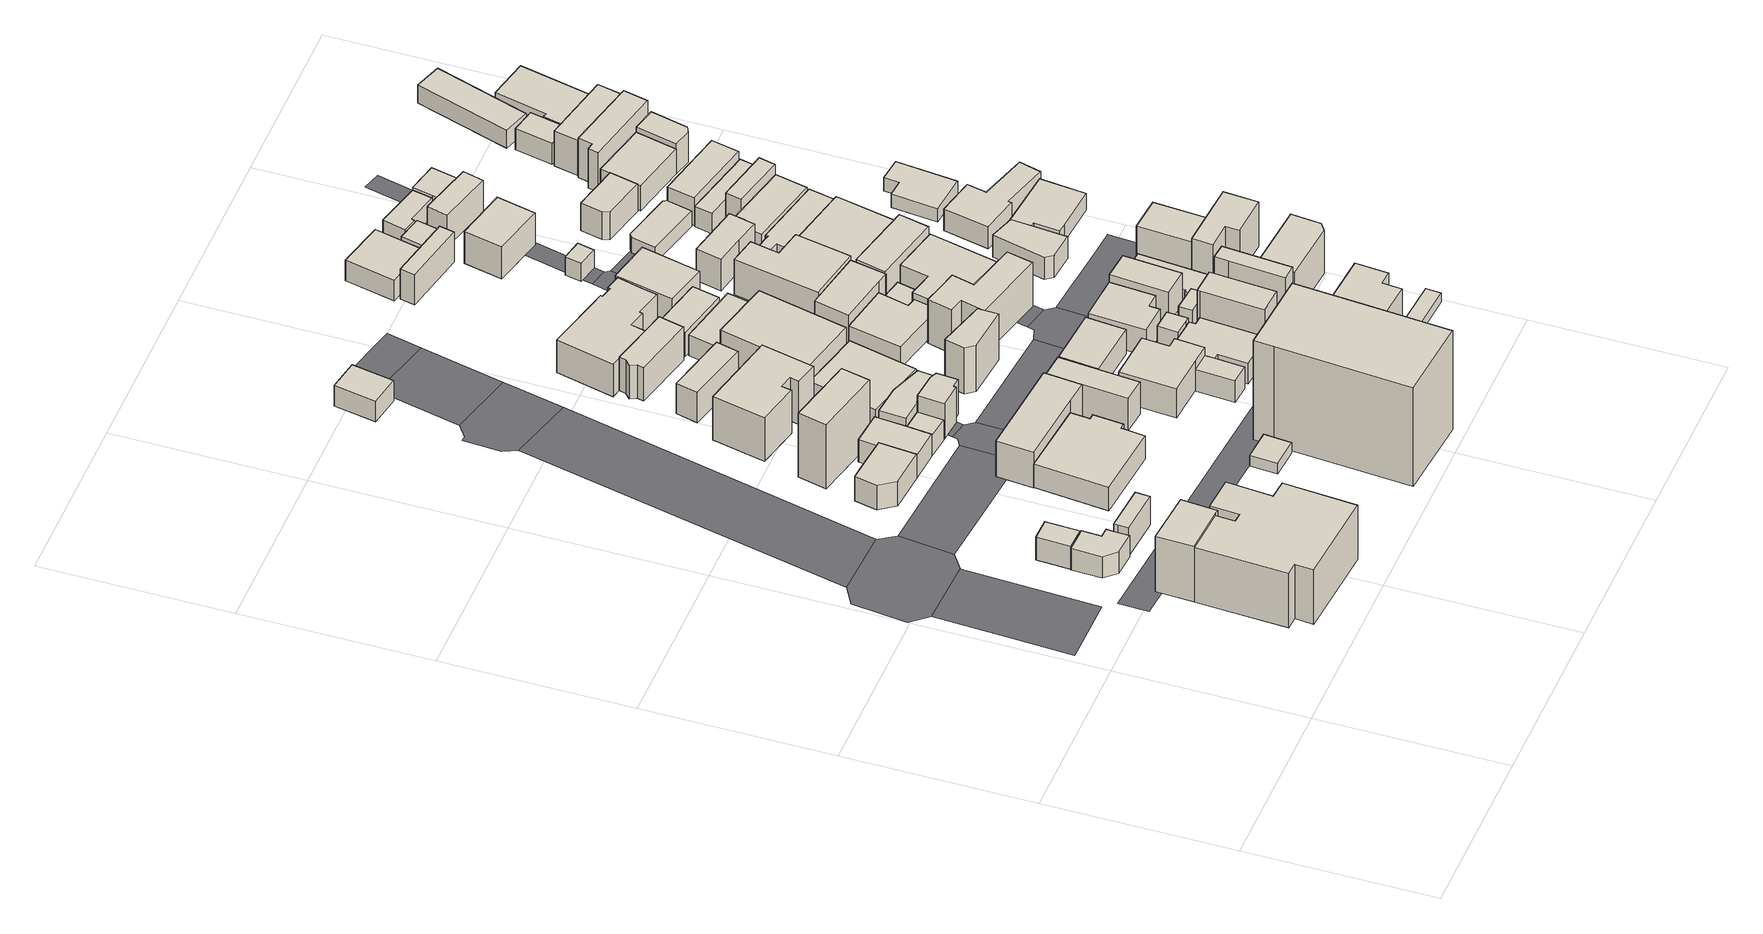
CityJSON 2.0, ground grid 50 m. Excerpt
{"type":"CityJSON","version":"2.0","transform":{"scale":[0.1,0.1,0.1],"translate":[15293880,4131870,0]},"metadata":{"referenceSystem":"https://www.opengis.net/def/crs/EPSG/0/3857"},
"CityObjects":{
"building1":{"type":"Building","attributes":{"measured_height":17.8,"year_of_construction":1987,"storeys_above_ground":5,"usage":"店舗等併用共同住宅","districts_and_zones_type":"商業地域"},"geometry":[{"type":"Solid","lod":"1","boundaries":[[[[0,1,2,3,4]],[[0,4,5,6]],[[4,3,7,5]],[[3,2,8,7]],[[2,1,9,8]],[[1,0,6,9]],[[6,5,7,8,9]]]]}]},
"building2":{"type":"Building","attributes":{"measured_height":17.6},"geometry":[{"type":"Solid","lod":"1","boundaries":[[[[10,11,12,13,14,15,16,17,18,19,20,21]],[[10,21,22,23]],[[21,20,24,22]],[[20,19,25,24]],[[19,18,26,25]],[[18,17,27,26]],[[17,16,28,27]],[[16,15,29,28]],[[15,14,30,29]],[[14,13,31,30]],[[13,12,32,31]],[[12,11,33,32]],[[11,10,23,33]],[[23,22,24,25,26,27,28,29,30,31,32,33]]]]}]},
"building3":{"type":"Building","attributes":{"measured_height":7.2,"year_of_construction":1989,"storeys_above_ground":2,"usage":"商業施設","districts_and_zones_type":"商業地域"},"geometry":[{"type":"Solid","lod":"1","boundaries":[[[[34,35,36,37,38,39,40,41,42,43,44]],[[34,44,45,46]],[[44,43,47,45]],[[43,42,48,47]],[[42,41,49,48]],[[41,40,50,49]],[[40,39,51,50]],[[39,38,52,51]],[[38,37,53,52]],[[37,36,54,53]],[[36,35,55,54]],[[35,34,46,55]],[[46,45,47,48,49,50,51,52,53,54,55]]]]}]},
"building4":{"type":"Building","attributes":{"measured_height":9.2},"geometry":[{"type":"Solid","lod":"1","boundaries":[[[[56,57,58,59]],[[56,59,60,61]],[[59,58,62,60]],[[58,57,63,62]],[[57,56,61,63]],[[61,60,62,63]]]]}]},
"building5":{"type":"Building","attributes":{"measured_height":9},"geometry":[{"type":"Solid","lod":"1","boundaries":[[[[64,65,66,67,68]],[[64,68,69,70]],[[68,67,71,69]],[[67,66,72,71]],[[66,65,73,72]],[[65,64,70,73]],[[70,69,71,72,73]]]]}]},
"building6":{"type":"Building","attributes":{"measured_height":7.8,"year_of_construction":1959,"storeys_above_ground":2,"usage":"業務施設","districts_and_zones_type":"商業地域"},"geometry":[{"type":"Solid","lod":"1","boundaries":[[[[74,75,76,77,78,79,80]],[[74,80,81,82]],[[80,79,83,81]],[[79,78,84,83]],[[78,77,85,84]],[[77,76,86,85]],[[76,75,87,86]],[[75,74,82,87]],[[82,81,83,84,85,86,87]]]]}]},
"building7":{"type":"Building","attributes":{"measured_height":10.9,"storeys_above_ground":1,"usage":"文教厚生施設","districts_and_zones_type":"商業地域"},"geometry":[{"type":"Solid","lod":"1","boundaries":[[[[88,89,90,91,92,93,94,95]],[[88,95,96,97]],[[95,94,98,96]],[[94,93,99,98]],[[93,92,100,99]],[[92,91,101,100]],[[91,90,102,101]],[[90,89,103,102]],[[89,88,97,103]],[[97,96,98,99,100,101,102,103]]]]}]},
"building8":{"type":"Building","attributes":{"measured_height":23.8,"year_of_construction":1988,"storeys_above_ground":7,"usage":"店舗等併用共同住宅","districts_and_zones_type":"商業地域"},"geometry":[{"type":"Solid","lod":"1","boundaries":[[[[104,105,106,107]],[[104,107,108,109]],[[107,106,110,108]],[[106,105,111,110]],[[105,104,109,111]],[[109,108,110,111]]]]}]},
"building9":{"type":"Building","attributes":{"measured_height":7.7,"year_of_construction":1967,"storeys_above_ground":2,"usage":"住宅","districts_and_zones_type":"商業地域"},"geometry":[{"type":"Solid","lod":"1","boundaries":[[[[112,113,114,115,77,76,75,116]],[[112,116,117,118]],[[116,75,119,117]],[[75,76,120,119]],[[76,77,121,120]],[[77,115,122,121]],[[115,114,123,122]],[[114,113,124,123]],[[113,112,118,124]],[[118,117,119,120,121,122,123,124]]]]}]},
"building10":{"type":"Building","attributes":{"measured_height":30.7,"storeys_above_ground":1,"usage":"業務施設","districts_and_zones_type":"商業地域"},"geometry":[{"type":"Solid","lod":"1","boundaries":[[[[125,126,127,128]],[[125,128,129,130]],[[128,127,131,129]],[[127,126,132,131]],[[126,125,130,132]],[[130,129,131,132]]]]}]},
"building11":{"type":"Building","attributes":{"measured_height":7,"storeys_above_ground":2,"usage":"住宅","districts_and_zones_type":"商業地域"},"geometry":[{"type":"Solid","lod":"1","boundaries":[[[[133,134,115,114]],[[133,114,135,136]],[[114,115,137,135]],[[115,134,138,137]],[[134,133,136,138]],[[136,135,137,138]]]]}]},
"building12":{"type":"Building","attributes":{"measured_height":12.9,"storeys_above_ground":3,"usage":"文教厚生施設","districts_and_zones_type":"商業地域"},"geometry":[{"type":"Solid","lod":"1","boundaries":[[[[139,140,141,142,143]],[[139,143,144,145]],[[143,142,146,144]],[[142,141,147,146]],[[141,140,148,147]],[[140,139,145,148]],[[145,144,146,147,148]]]]}]},
"building13":{"type":"Building","attributes":{"measured_height":14.3},"geometry":[{"type":"Solid","lod":"1","boundaries":[[[[149,150,151,152,153,154,155,156]],[[149,156,157,158]],[[156,155,159,157]],[[155,154,160,159]],[[154,153,161,160]],[[153,152,162,161]],[[152,151,163,162]],[[151,150,164,163]],[[150,149,158,164]],[[158,157,159,160,161,162,163,164]]]]}]},
"building14":{"type":"Building","attributes":{"measured_height":10.7,"year_of_construction":1967,"storeys_above_ground":2,"usage":"商業施設","districts_and_zones_type":"商業地域"},"geometry":[{"type":"Solid","lod":"1","boundaries":[[[[165,166,167,168,169,170,171,133,114,113]],[[165,113,172,173]],[[113,114,174,172]],[[114,133,175,174]],[[133,171,176,175]],[[171,170,177,176]],[[170,169,178,177]],[[169,168,179,178]],[[168,167,180,179]],[[167,166,181,180]],[[166,165,173,181]],[[173,172,174,175,176,177,178,179,180,181]]]]}]},
"building15":{"type":"Building","attributes":{"measured_height":6.4,"year_of_construction":2005,"storeys_above_ground":2,"usage":"住宅","districts_and_zones_type":"商業地域"},"geometry":[{"type":"Solid","lod":"1","boundaries":[[[[182,183,184,185]],[[182,185,186,187]],[[185,184,188,186]],[[184,183,189,188]],[[183,182,187,189]],[[187,186,188,189]]]]}]},
"building16":{"type":"Building","attributes":{"measured_height":12.9,"year_of_construction":1979,"storeys_above_ground":3,"usage":"商業系複合施設","districts_and_zones_type":"商業地域"},"geometry":[{"type":"Solid","lod":"1","boundaries":[[[[190,191,192,193,194,195,196]],[[190,196,197,198]],[[196,195,199,197]],[[195,194,200,199]],[[194,193,201,200]],[[193,192,202,201]],[[192,191,203,202]],[[191,190,198,203]],[[198,197,199,200,201,202,203]]]]}]},
"building17":{"type":"Building","attributes":{"measured_height":35.4,"year_of_construction":1986,"storeys_above_ground":8,"usage":"業務施設","districts_and_zones_type":"商業地域"},"geometry":[{"type":"Solid","lod":"1","boundaries":[[[[204,205,206,207,208,209,210,211]],[[204,211,212,213]],[[211,210,214,212]],[[210,209,215,214]],[[209,208,216,215]],[[208,207,217,216]],[[207,206,218,217]],[[206,205,219,218]],[[205,204,213,219]],[[213,212,214,215,216,217,218,219]]]]}]},
"building18":{"type":"Building","attributes":{"measured_height":9.9,"year_of_construction":1987,"storeys_above_ground":3,"usage":"業務施設","districts_and_zones_type":"商業地域"},"geometry":[{"type":"Solid","lod":"1","boundaries":[[[[220,221,222,223]],[[220,223,224,225]],[[223,222,226,224]],[[222,221,227,226]],[[221,220,225,227]],[[225,224,226,227]]]]}]},
"building19":{"type":"Building","attributes":{"measured_height":11.9},"geometry":[{"type":"Solid","lod":"1","boundaries":[[[[228,229,230,231]],[[228,231,232,233]],[[231,230,234,232]],[[230,229,235,234]],[[229,228,233,235]],[[233,232,234,235]]]]}]},
"building20":{"type":"Building","attributes":{"measured_height":9.3},"geometry":[{"type":"Solid","lod":"1","boundaries":[[[[236,237,238,239]],[[236,239,240,241]],[[239,238,242,240]],[[238,237,243,242]],[[237,236,241,243]],[[241,240,242,243]]]]}]},
"building21":{"type":"Building","attributes":{"measured_height":13.6,"year_of_construction":1998,"storeys_above_ground":4,"usage":"店舗等併用住宅","districts_and_zones_type":"商業地域"},"geometry":[{"type":"Solid","lod":"1","boundaries":[[[[244,245,246,247,248,249,250,251]],[[244,251,252,253]],[[251,250,254,252]],[[250,249,255,254]],[[249,248,256,255]],[[248,247,257,256]],[[247,246,258,257]],[[246,245,259,258]],[[245,244,253,259]],[[253,252,254,255,256,257,258,259]]]]}]},
"building22":{"type":"Building","attributes":{"measured_height":14.5,"year_of_construction":1964,"storeys_above_ground":2,"usage":"住宅","districts_and_zones_type":"商業地域"},"geometry":[{"type":"Solid","lod":"1","boundaries":[[[[260,261,262,263,264,265,266,267]],[[260,267,268,269]],[[267,266,270,268]],[[266,265,271,270]],[[265,264,272,271]],[[264,263,273,272]],[[263,262,274,273]],[[262,261,275,274]],[[261,260,269,275]],[[269,268,270,271,272,273,274,275]]]]}]},
"building23":{"type":"Building","attributes":{"measured_height":12.7,"storeys_above_ground":2,"usage":"住宅","districts_and_zones_type":"商業地域"},"geometry":[{"type":"Solid","lod":"1","boundaries":[[[[276,277,278,279,280]],[[276,280,281,282]],[[280,279,283,281]],[[279,278,284,283]],[[278,277,285,284]],[[277,276,282,285]],[[282,281,283,284,285]]]]}]},
"building24":{"type":"Building","attributes":{"measured_height":17.2,"year_of_construction":1976,"storeys_above_ground":4,"usage":"住宅","districts_and_zones_type":"商業地域"},"geometry":[{"type":"Solid","lod":"1","boundaries":[[[[286,287,288,289,290]],[[286,290,291,292]],[[290,289,293,291]],[[289,288,294,293]],[[288,287,295,294]],[[287,286,292,295]],[[292,291,293,294,295]]]]}]},
"building25":{"type":"Building","attributes":{"measured_height":13.8},"geometry":[{"type":"Solid","lod":"1","boundaries":[[[[296,297,298,299]],[[296,299,300,301]],[[299,298,302,300]],[[298,297,303,302]],[[297,296,301,303]],[[301,300,302,303]]]]}]},
"building26":{"type":"Building","attributes":{"measured_height":35.3,"year_of_construction":1971,"storeys_above_ground":5,"usage":"商業系複合施設","districts_and_zones_type":"商業地域"},"geometry":[{"type":"Solid","lod":"1","boundaries":[[[[304,305,306,307]],[[304,307,308,309]],[[307,306,310,308]],[[306,305,311,310]],[[305,304,309,311]],[[309,308,310,311]]]]}]},
"building27":{"type":"Building","attributes":{"measured_height":12.8,"year_of_construction":1969,"storeys_above_ground":2,"usage":"店舗等併用共同住宅","districts_and_zones_type":"商業地域"},"geometry":[{"type":"Solid","lod":"1","boundaries":[[[[312,313,314,315,316,317,318,319,320,321,322,323,324,325]],[[312,325,326,327]],[[325,324,328,326]],[[324,323,329,328]],[[323,322,330,329]],[[322,321,331,330]],[[321,320,332,331]],[[320,319,333,332]],[[319,318,334,333]],[[318,317,335,334]],[[317,316,336,335]],[[316,315,337,336]],[[315,314,338,337]],[[314,313,339,338]],[[313,312,327,339]],[[327,326,328,329,330,331,332,333,334,335,336,337,338,339]]]]}]},
"building28":{"type":"Building","attributes":{"measured_height":8.6},"geometry":[{"type":"Solid","lod":"1","boundaries":[[[[340,341,342,343]],[[340,343,344,345]],[[343,342,346,344]],[[342,341,347,346]],[[341,340,345,347]],[[345,344,346,347]]]]}]},
"building29":{"type":"Building","attributes":{"measured_height":14.5},"geometry":[{"type":"Solid","lod":"1","boundaries":[[[[348,349,350,351,352,353,354,355,356,357,358,359,360,361,362]],[[348,362,363,364]],[[362,361,365,363]],[[361,360,366,365]],[[360,359,367,366]],[[359,358,368,367]],[[358,357,369,368]],[[357,356,370,369]],[[356,355,371,370]],[[355,354,372,371]],[[354,353,373,372]],[[353,352,374,373]],[[352,351,375,374]],[[351,350,376,375]],[[350,349,377,376]],[[349,348,364,377]],[[364,363,365,366,367,368,369,370,371,372,373,374,375,376,377]]]]}]},
"building30":{"type":"Building","attributes":{"measured_height":12.6,"year_of_construction":1950,"storeys_above_ground":2,"usage":"商業施設","districts_and_zones_type":"商業地域"},"geometry":[{"type":"Solid","lod":"1","boundaries":[[[[378,379,380,381]],[[378,381,382,383]],[[381,380,384,382]],[[380,379,385,384]],[[379,378,383,385]],[[383,382,384,385]]]]}]},
"building31":{"type":"Building","attributes":{"measured_height":8.4,"year_of_construction":1996,"storeys_above_ground":2,"usage":"住宅","districts_and_zones_type":"商業地域"},"geometry":[{"type":"Solid","lod":"1","boundaries":[[[[386,387,388,389]],[[386,389,390,391]],[[389,388,392,390]],[[388,387,393,392]],[[387,386,391,393]],[[391,390,392,393]]]]}]},
"building32":{"type":"Building","attributes":{"measured_height":7.5},"geometry":[{"type":"Solid","lod":"1","boundaries":[[[[394,395,396,397,398,399]],[[394,399,400,401]],[[399,398,402,400]],[[398,397,403,402]],[[397,396,404,403]],[[396,395,405,404]],[[395,394,401,405]],[[401,400,402,403,404,405]]]]}]},
"building33":{"type":"Building","attributes":{"measured_height":11,"year_of_construction":1930,"storeys_above_ground":2,"usage":"店舗等併用住宅","districts_and_zones_type":"商業地域"},"geometry":[{"type":"Solid","lod":"1","boundaries":[[[[406,407,408,409,410]],[[406,410,411,412]],[[410,409,413,411]],[[409,408,414,413]],[[408,407,415,414]],[[407,406,412,415]],[[412,411,413,414,415]]]]}]},
"building34":{"type":"Building","attributes":{"measured_height":15.5,"storeys_above_ground":5,"usage":"文教厚生施設","districts_and_zones_type":"商業地域"},"geometry":[{"type":"Solid","lod":"1","boundaries":[[[[416,417,418,419,420]],[[416,420,421,422]],[[420,419,423,421]],[[419,418,424,423]],[[418,417,425,424]],[[417,416,422,425]],[[422,421,423,424,425]]]]}]},
"building35":{"type":"Building","attributes":{"measured_height":9.2,"year_of_construction":1949,"storeys_above_ground":2,"usage":"商業施設","districts_and_zones_type":"商業地域"},"geometry":[{"type":"Solid","lod":"1","boundaries":[[[[426,427,428,429,430,431]],[[426,431,432,433]],[[431,430,434,432]],[[430,429,435,434]],[[429,428,436,435]],[[428,427,437,436]],[[427,426,433,437]],[[433,432,434,435,436,437]]]]}]},
"building36":{"type":"Building","attributes":{"measured_height":17.3,"year_of_construction":1989,"storeys_above_ground":4,"usage":"文教厚生施設","districts_and_zones_type":"商業地域"},"geometry":[{"type":"Solid","lod":"1","boundaries":[[[[438,439,440,441,442,443,444,445,446]],[[438,446,447,448]],[[446,445,449,447]],[[445,444,450,449]],[[444,443,451,450]],[[443,442,452,451]],[[442,441,453,452]],[[441,440,454,453]],[[440,439,455,454]],[[439,438,448,455]],[[448,447,449,450,451,452,453,454,455]]]]}]},
"building37":{"type":"Building","attributes":{"measured_height":9.9,"year_of_construction":1973,"storeys_above_ground":3,"usage":"店舗等併用住宅","districts_and_zones_type":"商業地域"},"geometry":[{"type":"Solid","lod":"1","boundaries":[[[[456,457,458,459,460,461,462]],[[456,462,463,464]],[[462,461,465,463]],[[461,460,466,465]],[[460,459,467,466]],[[459,458,468,467]],[[458,457,469,468]],[[457,456,464,469]],[[464,463,465,466,467,468,469]]]]}]},
"building38":{"type":"Building","attributes":{"measured_height":10.1,"year_of_construction":2015,"storeys_above_ground":3,"usage":"共同住宅","districts_and_zones_type":"商業地域"},"geometry":[{"type":"Solid","lod":"1","boundaries":[[[[470,471,472,473,474,475,476,477]],[[470,477,478,479]],[[477,476,480,478]],[[476,475,481,480]],[[475,474,482,481]],[[474,473,483,482]],[[473,472,484,483]],[[472,471,485,484]],[[471,470,479,485]],[[479,478,480,481,482,483,484,485]]]]}]},
"building39":{"type":"Building","attributes":{"measured_height":14.5},"geometry":[{"type":"Solid","lod":"1","boundaries":[[[[486,487,488,489]],[[486,489,490,491]],[[489,488,492,490]],[[488,487,493,492]],[[487,486,491,493]],[[491,490,492,493]]]]}]},
"building40":{"type":"Building","attributes":{"measured_height":10.1},"geometry":[{"type":"Solid","lod":"1","boundaries":[[[[494,495,496,497]],[[494,497,498,499]],[[497,496,500,498]],[[496,495,501,500]],[[495,494,499,501]],[[499,498,500,501]]]]}]},
"building41":{"type":"Building","attributes":{"measured_height":6.3,"year_of_construction":1959,"storeys_above_ground":2,"usage":"住宅","districts_and_zones_type":"商業地域"},"geometry":[{"type":"Solid","lod":"1","boundaries":[[[[502,503,504,505]],[[502,505,506,507]],[[505,504,508,506]],[[504,503,509,508]],[[503,502,507,509]],[[507,506,508,509]]]]}]},
"building42":{"type":"Building","attributes":{"measured_height":4.3},"geometry":[{"type":"Solid","lod":"1","boundaries":[[[[510,511,512,513]],[[510,513,514,515]],[[513,512,516,514]],[[512,511,517,516]],[[511,510,515,517]],[[515,514,516,517]]]]}]},
"building43":{"type":"Building","attributes":{"measured_height":17.3},"geometry":[{"type":"Solid","lod":"1","boundaries":[[[[518,519,520,521]],[[518,521,522,523]],[[521,520,524,522]],[[520,519,525,524]],[[519,518,523,525]],[[523,522,524,525]]]]}]},
"building44":{"type":"Building","attributes":{"measured_height":3.8,"storeys_above_ground":2,"usage":"商業施設","districts_and_zones_type":"商業地域"},"geometry":[{"type":"Solid","lod":"1","boundaries":[[[[458,526,527,528,459]],[[458,459,529,530]],[[459,528,531,529]],[[528,527,532,531]],[[527,526,533,532]],[[526,458,530,533]],[[530,529,531,532,533]]]]}]},
"building45":{"type":"Building","attributes":{"measured_height":12.8},"geometry":[{"type":"Solid","lod":"1","boundaries":[[[[534,535,536,537,538,539,540]],[[534,540,541,542]],[[540,539,543,541]],[[539,538,544,543]],[[538,537,545,544]],[[537,536,546,545]],[[536,535,547,546]],[[535,534,542,547]],[[542,541,543,544,545,546,547]]]]}]},
"building46":{"type":"Building","attributes":{"measured_height":21.4},"geometry":[{"type":"Solid","lod":"1","boundaries":[[[[548,549,550,551,552]],[[548,552,553,554]],[[552,551,555,553]],[[551,550,556,555]],[[550,549,557,556]],[[549,548,554,557]],[[554,553,555,556,557]]]]}]},
"building47":{"type":"Building","attributes":{"measured_height":9.7},"geometry":[{"type":"Solid","lod":"1","boundaries":[[[[558,559,560,561]],[[558,561,562,563]],[[561,560,564,562]],[[560,559,565,564]],[[559,558,563,565]],[[563,562,564,565]]]]}]},
"building48":{"type":"Building","attributes":{"measured_height":10.1,"year_of_construction":1976,"storeys_above_ground":3,"usage":"住宅","districts_and_zones_type":"商業地域"},"geometry":[{"type":"Solid","lod":"1","boundaries":[[[[566,567,568,569,570]],[[566,570,571,572]],[[570,569,573,571]],[[569,568,574,573]],[[568,567,575,574]],[[567,566,572,575]],[[572,571,573,574,575]]]]}]},
"building49":{"type":"Building","attributes":{"measured_height":9.5},"geometry":[{"type":"Solid","lod":"1","boundaries":[[[[576,577,578,579,580,581,582,583]],[[576,583,584,585]],[[583,582,586,584]],[[582,581,587,586]],[[581,580,588,587]],[[580,579,589,588]],[[579,578,590,589]],[[578,577,591,590]],[[577,576,585,591]],[[585,584,586,587,588,589,590,591]]]]}]},
"building50":{"type":"Building","attributes":{"measured_height":7.7,"year_of_construction":1949,"storeys_above_ground":2,"usage":"店舗等併用住宅","districts_and_zones_type":"商業地域"},"geometry":[{"type":"Solid","lod":"1","boundaries":[[[[592,593,594,595]],[[592,595,596,597]],[[595,594,598,596]],[[594,593,599,598]],[[593,592,597,599]],[[597,596,598,599]]]]}]},
"building51":{"type":"Building","attributes":{"measured_height":5.9,"storeys_above_ground":1,"usage":"運輸倉庫施設","districts_and_zones_type":"商業地域"},"geometry":[{"type":"Solid","lod":"1","boundaries":[[[[600,601,602,603]],[[600,603,604,605]],[[603,602,606,604]],[[602,601,607,606]],[[601,600,605,607]],[[605,604,606,607]]]]}]},
"building52":{"type":"Building","attributes":{"measured_height":9,"storeys_above_ground":2,"usage":"住宅","districts_and_zones_type":"商業地域"},"geometry":[{"type":"Solid","lod":"1","boundaries":[[[[608,609,610,611,612,613,614,615,616,617,568,567]],[[608,567,618,619]],[[567,568,620,618]],[[568,617,621,620]],[[617,616,622,621]],[[616,615,623,622]],[[615,614,624,623]],[[614,613,625,624]],[[613,612,626,625]],[[612,611,627,626]],[[611,610,628,627]],[[610,609,629,628]],[[609,608,619,629]],[[619,618,620,621,622,623,624,625,626,627,628,629]]]]}]},
"building53":{"type":"Building","attributes":{"measured_height":10.1,"year_of_construction":2008,"storeys_above_ground":3,"usage":"住宅","districts_and_zones_type":"商業地域"},"geometry":[{"type":"Solid","lod":"1","boundaries":[[[[630,631,632,633]],[[630,633,634,635]],[[633,632,636,634]],[[632,631,637,636]],[[631,630,635,637]],[[635,634,636,637]]]]}]},
"building54":{"type":"Building","attributes":{"measured_height":10,"year_of_construction":1978,"storeys_above_ground":3,"usage":"住宅","districts_and_zones_type":"商業地域"},"geometry":[{"type":"Solid","lod":"1","boundaries":[[[[638,639,640,641,642,643,644]],[[638,644,645,646]],[[644,643,647,645]],[[643,642,648,647]],[[642,641,649,648]],[[641,640,650,649]],[[640,639,651,650]],[[639,638,646,651]],[[646,645,647,648,649,650,651]]]]}]},
"building55":{"type":"Building","attributes":{"measured_height":15.8},"geometry":[{"type":"Solid","lod":"1","boundaries":[[[[652,653,654,655,656]],[[652,656,657,658]],[[656,655,659,657]],[[655,654,660,659]],[[654,653,661,660]],[[653,652,658,661]],[[658,657,659,660,661]]]]}]},
"building56":{"type":"Building","attributes":{"measured_height":6.6,"year_of_construction":1984,"storeys_above_ground":2,"usage":"住宅","districts_and_zones_type":"商業地域"},"geometry":[{"type":"Solid","lod":"1","boundaries":[[[[662,663,664,665]],[[662,665,666,667]],[[665,664,668,666]],[[664,663,669,668]],[[663,662,667,669]],[[667,666,668,669]]]]}]},
"building57":{"type":"Building","attributes":{"measured_height":10.1,"year_of_construction":1987,"storeys_above_ground":3,"usage":"商業施設","districts_and_zones_type":"商業地域"},"geometry":[{"type":"Solid","lod":"1","boundaries":[[[[670,671,672,673]],[[670,673,674,675]],[[673,672,676,674]],[[672,671,677,676]],[[671,670,675,677]],[[675,674,676,677]]]]}]},
"building58":{"type":"Building","attributes":{"measured_height":9.5},"geometry":[{"type":"Solid","lod":"1","boundaries":[[[[678,679,680,681]],[[678,681,682,683]],[[681,680,684,682]],[[680,679,685,684]],[[679,678,683,685]],[[683,682,684,685]]]]}]},
"building59":{"type":"Building","attributes":{"measured_height":7.5},"geometry":[{"type":"Solid","lod":"1","boundaries":[[[[686,687,688,689,690]],[[686,690,691,692]],[[690,689,693,691]],[[689,688,694,693]],[[688,687,695,694]],[[687,686,692,695]],[[692,691,693,694,695]]]]}]},
"building60":{"type":"Building","attributes":{"measured_height":14.5,"year_of_construction":1989,"storeys_above_ground":3,"usage":"商業施設","districts_and_zones_type":"商業地域"},"geometry":[{"type":"Solid","lod":"1","boundaries":[[[[696,697,698,699]],[[696,699,700,701]],[[699,698,702,700]],[[698,697,703,702]],[[697,696,701,703]],[[701,700,702,703]]]]}]},
"building61":{"type":"Building","attributes":{"measured_height":17.7,"year_of_construction":1995,"storeys_above_ground":5,"usage":"店舗等併用住宅","districts_and_zones_type":"商業地域"},"geometry":[{"type":"Solid","lod":"1","boundaries":[[[[698,697,704,705,706,707,708,709]],[[698,709,710,711]],[[709,708,712,710]],[[708,707,713,712]],[[707,706,714,713]],[[706,705,715,714]],[[705,704,716,715]],[[704,697,717,716]],[[697,698,711,717]],[[711,710,712,713,714,715,716,717]]]]}]},
"building62":{"type":"Building","attributes":{"measured_height":5.2,"year_of_construction":1948,"storeys_above_ground":1,"usage":"商業施設","districts_and_zones_type":"商業地域"},"geometry":[{"type":"Solid","lod":"1","boundaries":[[[[718,719,720,721,722,723]],[[718,723,724,725]],[[723,722,726,724]],[[722,721,727,726]],[[721,720,728,727]],[[720,719,729,728]],[[719,718,725,729]],[[725,724,726,727,728,729]]]]}]},
"building63":{"type":"Building","attributes":{"measured_height":7.8},"geometry":[{"type":"Solid","lod":"1","boundaries":[[[[730,731,732,733,734,735,736,737,738]],[[730,738,739,740]],[[738,737,741,739]],[[737,736,742,741]],[[736,735,743,742]],[[735,734,744,743]],[[734,733,745,744]],[[733,732,746,745]],[[732,731,747,746]],[[731,730,740,747]],[[740,739,741,742,743,744,745,746,747]]]]}]},
"building64":{"type":"Building","attributes":{"measured_height":8.1,"year_of_construction":1959,"storeys_above_ground":1,"usage":"住宅","districts_and_zones_type":"商業地域"},"geometry":[{"type":"Solid","lod":"1","boundaries":[[[[748,749,750,751,752,753,754]],[[748,754,755,756]],[[754,753,757,755]],[[753,752,758,757]],[[752,751,759,758]],[[751,750,760,759]],[[750,749,761,760]],[[749,748,756,761]],[[756,755,757,758,759,760,761]]]]}]},
"building65":{"type":"Building","attributes":{"measured_height":10,"year_of_construction":1984,"storeys_above_ground":3,"usage":"住宅","districts_and_zones_type":"商業地域"},"geometry":[{"type":"Solid","lod":"1","boundaries":[[[[762,763,764,765]],[[762,765,766,767]],[[765,764,768,766]],[[764,763,769,768]],[[763,762,767,769]],[[767,766,768,769]]]]}]},
"building66":{"type":"Building","attributes":{"measured_height":9},"geometry":[{"type":"Solid","lod":"1","boundaries":[[[[770,771,772,773,774]],[[770,774,775,776]],[[774,773,777,775]],[[773,772,778,777]],[[772,771,779,778]],[[771,770,776,779]],[[776,775,777,778,779]]]]}]},
"building67":{"type":"Building","attributes":{"measured_height":8.4},"geometry":[{"type":"Solid","lod":"1","boundaries":[[[[780,781,782,783]],[[780,783,784,785]],[[783,782,786,784]],[[782,781,787,786]],[[781,780,785,787]],[[785,784,786,787]]]]}]},
"building68":{"type":"Building","attributes":{"measured_height":7.4,"year_of_construction":1959,"storeys_above_ground":1,"usage":"住宅","districts_and_zones_type":"商業地域"},"geometry":[{"type":"Solid","lod":"1","boundaries":[[[[788,789,790,791,792]],[[788,792,793,794]],[[792,791,795,793]],[[791,790,796,795]],[[790,789,797,796]],[[789,788,794,797]],[[794,793,795,796,797]]]]}]},
"building69":{"type":"Building","attributes":{"measured_height":10.3,"year_of_construction":1964,"storeys_above_ground":1,"usage":"住宅","districts_and_zones_type":"商業地域"},"geometry":[{"type":"Solid","lod":"1","boundaries":[[[[798,799,800,801,802,803,804]],[[798,804,805,806]],[[804,803,807,805]],[[803,802,808,807]],[[802,801,809,808]],[[801,800,810,809]],[[800,799,811,810]],[[799,798,806,811]],[[806,805,807,808,809,810,811]]]]}]},
"building70":{"type":"Building","attributes":{"measured_height":9.4},"geometry":[{"type":"Solid","lod":"1","boundaries":[[[[812,813,814,815]],[[812,815,816,817]],[[815,814,818,816]],[[814,813,819,818]],[[813,812,817,819]],[[817,816,818,819]]]]}]},
"building71":{"type":"Building","attributes":{"measured_height":7.1,"year_of_construction":1965,"storeys_above_ground":2,"usage":"商業施設","districts_and_zones_type":"商業地域"},"geometry":[{"type":"Solid","lod":"1","boundaries":[[[[820,821,822,823]],[[820,823,824,825]],[[823,822,826,824]],[[822,821,827,826]],[[821,820,825,827]],[[825,824,826,827]]]]}]},
"building72":{"type":"Building","attributes":{"measured_height":9.6},"geometry":[{"type":"Solid","lod":"1","boundaries":[[[[828,829,830,831,832,833,834,835]],[[828,835,836,837]],[[835,834,838,836]],[[834,833,839,838]],[[833,832,840,839]],[[832,831,841,840]],[[831,830,842,841]],[[830,829,843,842]],[[829,828,837,843]],[[837,836,838,839,840,841,842,843]]]]}]},
"building73":{"type":"Building","attributes":{"measured_height":12.2},"geometry":[{"type":"Solid","lod":"1","boundaries":[[[[844,845,846,847]],[[844,847,848,849]],[[847,846,850,848]],[[846,845,851,850]],[[845,844,849,851]],[[849,848,850,851]]]]}]},
"building74":{"type":"Building","attributes":{"measured_height":4.9,"year_of_construction":1947,"storeys_above_ground":1,"usage":"住宅","districts_and_zones_type":"商業地域"},"geometry":[{"type":"Solid","lod":"1","boundaries":[[[[852,853,854,855,856,857]],[[852,857,858,859]],[[857,856,860,858]],[[856,855,861,860]],[[855,854,862,861]],[[854,853,863,862]],[[853,852,859,863]],[[859,858,860,861,862,863]]]]}]},
"building75":{"type":"Building","attributes":{"measured_height":9.1},"geometry":[{"type":"Solid","lod":"1","boundaries":[[[[864,865,866,867]],[[864,867,868,869]],[[867,866,870,868]],[[866,865,871,870]],[[865,864,869,871]],[[869,868,870,871]]]]}]},
"building76":{"type":"Building","attributes":{"measured_height":12.8,"year_of_construction":1979,"storeys_above_ground":4,"usage":"店舗等併用住宅","districts_and_zones_type":"商業地域"},"geometry":[{"type":"Solid","lod":"1","boundaries":[[[[872,873,874,875,876,877]],[[872,877,878,879]],[[877,876,880,878]],[[876,875,881,880]],[[875,874,882,881]],[[874,873,883,882]],[[873,872,879,883]],[[879,878,880,881,882,883]]]]}]},
"building77":{"type":"Building","attributes":{"measured_height":12.6},"geometry":[{"type":"Solid","lod":"1","boundaries":[[[[884,885,886,865,864]],[[884,864,887,888]],[[864,865,889,887]],[[865,886,890,889]],[[886,885,891,890]],[[885,884,888,891]],[[888,887,889,890,891]]]]}]},
"building78":{"type":"Building","attributes":{"measured_height":6.9,"storeys_above_ground":1,"usage":"商業施設","districts_and_zones_type":"商業地域"},"geometry":[{"type":"Solid","lod":"1","boundaries":[[[[892,893,894,895]],[[892,895,896,897]],[[895,894,898,896]],[[894,893,899,898]],[[893,892,897,899]],[[897,896,898,899]]]]}]},
"building79":{"type":"Building","attributes":{"measured_height":11,"year_of_construction":1974,"storeys_above_ground":3,"usage":"工場","districts_and_zones_type":"商業地域"},"geometry":[{"type":"Solid","lod":"1","boundaries":[[[[900,901,902,903]],[[900,903,904,905]],[[903,902,906,904]],[[902,901,907,906]],[[901,900,905,907]],[[905,904,906,907]]]]}]},
"building80":{"type":"Building","attributes":{"measured_height":7.2},"geometry":[{"type":"Solid","lod":"1","boundaries":[[[[908,909,910,911]],[[908,911,912,913]],[[911,910,914,912]],[[910,909,915,914]],[[909,908,913,915]],[[913,912,914,915]]]]}]},
"building81":{"type":"Building","attributes":{"measured_height":7.3},"geometry":[{"type":"Solid","lod":"1","boundaries":[[[[916,917,918,919,920,921]],[[916,921,922,923]],[[921,920,924,922]],[[920,919,925,924]],[[919,918,926,925]],[[918,917,927,926]],[[917,916,923,927]],[[923,922,924,925,926,927]]]]}]},
"road1":{"type":"Road","geometry":[{"type":"MultiSurface","lod":"1","boundaries":[[[928,929,930,931,932]]]}]},
"road2":{"type":"Road","geometry":[{"type":"MultiSurface","lod":"1","boundaries":[[[933,934,935,936,929,928,937,938]]]}]},
"road3":{"type":"Road","geometry":[{"type":"MultiSurface","lod":"1","boundaries":[[[939,940,934,933]]]}]},
"road4":{"type":"Road","geometry":[{"type":"MultiSurface","lod":"1","boundaries":[[[941,938,937,942]]]}]},
"road5":{"type":"Road","geometry":[{"type":"MultiSurface","lod":"1","boundaries":[[[943,944,945,946,947,948,949]]]}]},
"road6":{"type":"Road","geometry":[{"type":"MultiSurface","lod":"1","boundaries":[[[950,951,952,941,942,953,954]]]}]},
"road7":{"type":"Road","geometry":[{"type":"MultiSurface","lod":"1","boundaries":[[[955,956,957,958,959,940,939,960]]]}]},
"road8":{"type":"Road","geometry":[{"type":"MultiSurface","lod":"1","boundaries":[[[961,962,956,955]]]}]},
"road9":{"type":"Road","geometry":[{"type":"MultiSurface","lod":"1","boundaries":[[[963,954,953,964,965]]]}]},
"road10":{"type":"Road","geometry":[{"type":"MultiSurface","lod":"1","boundaries":[[[966,967,968,969,970,962,961]]]}]},
"road11":{"type":"Road","geometry":[{"type":"MultiSurface","lod":"1","boundaries":[[[971,972,973,951,950,974]]]}]},
"road12":{"type":"Road","geometry":[{"type":"MultiSurface","lod":"1","boundaries":[[[975,976,977,963,965,978,979]]]}]},
"road13":{"type":"Road","geometry":[{"type":"MultiSurface","lod":"1","boundaries":[[[980,981,972,971,982,983]]]}]},
"road14":{"type":"Road","geometry":[{"type":"MultiSurface","lod":"1","boundaries":[[[984,979,978,985,986,987,988]]]}]},
"road15":{"type":"Road","geometry":[{"type":"MultiSurface","lod":"1","boundaries":[[[989,990,991,976,975]]]}]},
"road16":{"type":"Road","geometry":[{"type":"MultiSurface","lod":"1","boundaries":[[[992,993,994,995,981,980]]]}]},
"road17":{"type":"Road","geometry":[{"type":"MultiSurface","lod":"1","boundaries":[[[996,983,982,990]]]}]},
"road18":{"type":"Road","geometry":[{"type":"MultiSurface","lod":"1","boundaries":[[[997,996,990,989]]]}]}
},
"vertices":[
[353,453,85],[346,358,85],[332,359,85],[207,367,85],[210,465,85],[210,465,258],[353,453,258],[207,367,258],[332,359,258],[346,358,258],
[452,376,84],[442,254,84],[493,250,84],[478,57,84],[227,76,84],[231,125,84],[196,127,84],[207,367,84],[332,359,84],[329,308,84],[353,306,84],[359,383,84],[359,383,254],[452,376,254],[353,306,254],[329,308,254],[332,359,254],[207,367,254],[196,127,254],[231,125,254],[227,76,254],[478,57,254],[493,250,254],[442,254,254],
[275,675,86],[283,675,86],[281,623,86],[307,622,86],[306,603,86],[306,593,86],[305,562,86],[241,567,86],[212,598,86],[215,676,86],[215,677,86],[215,677,153],[275,675,153],[215,676,153],[212,598,153],[241,567,153],[305,562,153],[306,593,153],[306,603,153],[307,622,153],[281,623,153],[283,675,153],
[278,764,88],[275,675,88],[215,677,88],[219,765,88],[219,765,159],[278,764,159],[215,677,159],[275,675,159],
[429,593,87],[427,555,87],[305,565,87],[306,593,87],[306,603,87],[306,603,176],[429,593,176],[306,593,176],[305,565,176],[427,555,176],
[306,1232,89],[399,1223,89],[404,1223,89],[395,1125,89],[289,1134,89],[259,1176,89],[272,1235,89],[272,1235,165],[306,1232,165],[259,1176,165],[289,1134,165],[395,1125,165],[404,1223,165],[399,1223,165],
[657,836,90],[653,785,90],[668,784,90],[661,704,90],[646,705,90],[639,643,90],[438,662,90],[457,856,90],[457,856,163],[657,836,163],[438,662,163],[639,643,163],[646,705,163],[661,704,163],[668,784,163],[653,785,163],
[491,1346,89],[474,1270,89],[289,1312,89],[307,1388,89],[307,1388,288],[491,1346,288],[289,1312,288],[474,1270,288],
[494,1265,89],[493,1254,89],[487,1184,89],[480,1118,89],[404,1273,89],[404,1273,159],[494,1265,159],[399,1223,159],[404,1223,159],[395,1125,159],[480,1118,159],[487,1184,159],[493,1254,159],
[784,400,87],[778,328,87],[697,334,87],[702,406,87],[702,406,120],[784,400,120],[697,334,120],[778,328,120],
[549,1178,89],[543,1111,89],[487,1184,154],[549,1178,154],[480,1118,154],[543,1111,154],
[731,929,88],[722,830,88],[657,836,88],[457,856,88],[466,953,88],[466,953,199],[731,929,199],[457,856,199],[657,836,199],[722,830,199],
[575,1574,89],[544,1435,89],[482,1449,89],[488,1473,89],[452,1481,89],[447,1455,89],[332,1481,89],[363,1621,89],[363,1621,224],[575,1574,224],[332,1481,224],[447,1455,224],[452,1481,224],[488,1473,224],[482,1449,224],[544,1435,224],
[574,1246,89],[657,1216,89],[653,1172,89],[627,1174,89],[557,1181,89],[552,1181,89],[551,1178,89],[493,1254,182],[574,1246,182],[487,1184,182],[549,1178,182],[551,1178,182],[552,1181,182],[557,1181,182],[627,1174,182],[653,1172,182],[657,1216,182],
[260,2482,90],[240,2371,90],[156,2386,90],[176,2497,90],[176,2497,154],[260,2482,154],[156,2386,154],[240,2371,154],
[627,1174,88],[646,1166,88],[642,1110,88],[616,1112,88],[615,1105,88],[550,1111,88],[557,1181,88],[557,1181,198],[627,1174,198],[550,1111,198],[615,1105,198],[616,1112,198],[642,1110,198],[646,1166,198],
[1018,413,85],[1004,230,85],[993,89,85],[990,54,85],[986,2,85],[764,21,85],[791,378,85],[795,430,85],[795,430,394],[1018,413,394],[791,378,394],[764,21,394],[986,2,394],[990,54,394],[993,89,394],[1004,230,394],
[591,1693,90],[577,1634,90],[407,1675,90],[421,1733,90],[421,1733,184],[591,1693,184],[407,1675,184],[577,1634,184],
[805,920,89],[787,709,89],[722,715,89],[741,926,89],[741,926,189],[805,920,189],[722,715,189],[787,709,189],
[718,1407,89],[676,1227,89],[507,1267,89],[550,1447,89],[550,1447,168],[718,1407,168],[507,1267,168],[676,1227,168],
[564,1859,91],[619,1846,91],[603,1779,91],[436,1819,91],[440,1836,91],[432,1854,91],[447,1868,91],[452,1886,91],[452,1886,195],[564,1859,195],[447,1868,195],[432,1854,195],[440,1836,195],[436,1819,195],[603,1779,195],[619,1846,195],
[944,761,90],[939,690,90],[968,688,90],[967,670,90],[962,611,90],[908,615,90],[801,623,90],[812,771,90],[812,771,181],[944,761,181],[801,623,181],[908,615,181],[962,611,181],[967,670,181],[968,688,181],[939,690,181],
[962,611,88],[961,586,88],[955,509,88],[901,513,88],[908,615,88],[908,615,156],[962,611,156],[901,513,156],[955,509,156],[961,586,156],
[858,1139,88],[857,1086,88],[733,1097,88],[716,1121,88],[729,1174,88],[729,1174,232],[858,1139,232],[716,1121,232],[733,1097,232],[857,1086,232],
[772,1652,90],[717,1415,90],[554,1453,90],[609,1690,90],[609,1690,207],[772,1652,207],[554,1453,207],[717,1415,207],
[1087,408,87],[1073,225,87],[1004,230,87],[1018,413,87],[1018,413,272],[1087,408,272],[1004,230,272],[1073,225,272],
[648,2002,90],[647,1997,90],[678,1989,90],[679,1996,90],[721,1986,90],[704,1919,90],[695,1878,90],[623,1896,90],[621,1888,90],[574,1899,90],[564,1859,90],[452,1886,90],[427,1892,90],[464,2046,90],[464,2046,191],[648,2002,191],[427,1892,191],[452,1886,191],[564,1859,191],[574,1899,191],[621,1888,191],[623,1896,191],[695,1878,191],[704,1919,191],[721,1986,191],[679,1996,191],[678,1989,191],[647,1997,191],
[986,916,88],[977,812,88],[824,825,88],[833,928,88],[833,928,165],[986,916,165],[824,825,165],[977,812,165],
[1005,692,87],[1046,688,87],[1061,687,87],[1066,687,87],[1065,670,87],[1089,668,87],[1077,503,87],[1077,498,87],[974,507,87],[980,585,87],[961,586,87],[962,611,87],[967,670,87],[979,669,87],[981,693,87],[981,693,152],[1005,692,152],[979,669,152],[967,670,152],[962,611,152],[961,586,152],[980,585,152],[974,507,152],[1077,498,152],[1077,503,152],[1089,668,152],[1065,670,152],[1066,687,152],[1061,687,152],[1046,688,152],
[793,1737,91],[776,1656,91],[605,1693,91],[623,1774,91],[623,1774,156],[793,1737,156],[605,1693,156],[776,1656,156],
[777,1819,92],[761,1747,92],[616,1780,92],[632,1852,92],[632,1852,166],[777,1819,166],[616,1780,166],[761,1747,166],
[916,1406,89],[897,1325,89],[922,1319,89],[908,1256,89],[752,1292,89],[781,1432,89],[781,1432,154],[916,1406,154],[752,1292,154],[908,1256,154],[922,1319,154],[897,1325,154],
[1064,742,90],[1061,687,90],[1046,688,90],[1005,692,90],[1009,746,90],[1009,746,168],[1064,742,168],[1005,692,168],[1046,688,168],[1061,687,168],
[1160,670,88],[1148,498,88],[1077,503,88],[1089,668,88],[1089,675,88],[1089,675,235],[1160,670,235],[1089,668,235],[1077,503,235],[1148,498,235],
[1116,904,89],[1108,785,89],[1068,787,89],[1066,759,89],[985,765,89],[995,913,89],[995,913,170],[1116,904,170],[985,765,170],[1066,759,170],[1068,787,170],[1108,785,170],
[904,1250,88],[957,1237,88],[942,1178,88],[1078,1144,88],[1062,1074,88],[863,1123,88],[879,1187,88],[840,1197,88],[857,1262,88],[857,1262,225],[904,1250,225],[840,1197,225],[879,1187,225],[863,1123,225],[1062,1074,225],[1078,1144,225],[942,1178,225],[957,1237,225],
[819,1522,90],[967,1494,90],[949,1399,90],[944,1400,90],[916,1406,90],[781,1432,90],[803,1525,90],[803,1525,187],[819,1522,187],[781,1432,187],[916,1406,187],[944,1400,187],[949,1399,187],[967,1494,187],
[1357,378,87],[1350,291,87],[1312,294,87],[1308,243,87],[1134,257,87],[1138,311,87],[1103,313,87],[1109,398,87],[1109,398,186],[1357,378,186],[1103,313,186],[1138,311,186],[1134,257,186],[1308,243,186],[1312,294,186],[1350,291,186],
[1195,551,88],[1190,490,88],[1151,493,88],[1155,554,88],[1155,554,153],[1195,551,153],[1151,493,153],[1190,490,153],
[849,1970,92],[814,1815,92],[699,1842,92],[734,1996,92],[734,1996,184],[849,1970,184],[699,1842,184],[814,1815,184],
[1178,722,90],[1175,687,90],[1105,692,90],[1107,728,90],[1107,728,153],[1178,722,153],[1105,692,153],[1175,687,153],
[1404,219,86],[1401,179,86],[1184,195,86],[1187,236,86],[1187,236,115],[1404,219,115],[1184,195,115],[1401,179,115],
[1200,629,89],[1195,554,89],[1156,557,89],[1161,632,89],[1161,632,149],[1200,629,149],[1156,557,149],[1195,554,149],
[999,1388,90],[982,1315,90],[927,1328,90],[944,1400,123],[949,1399,123],[927,1328,123],[982,1315,123],[999,1388,123],
[936,1732,91],[921,1656,91],[996,1641,91],[968,1496,91],[967,1494,91],[819,1522,91],[863,1747,91],[863,1747,200],[936,1732,200],[819,1522,200],[967,1494,200],[968,1496,200],[996,1641,200],[921,1656,200],
[1249,671,88],[1235,489,88],[1193,492,88],[1205,639,88],[1208,675,88],[1208,675,241],[1249,671,241],[1205,639,241],[1193,492,241],[1235,489,241],
[758,2442,91],[750,2403,91],[576,2439,91],[584,2478,91],[584,2478,185],[758,2442,185],[576,2439,185],[750,2403,185],
[1197,899,89],[1197,893,89],[1186,747,89],[1111,753,89],[1123,906,89],[1123,906,187],[1197,899,187],[1111,753,187],[1186,747,187],[1197,893,187],
[1138,1357,89],[1091,1148,89],[967,1177,89],[980,1235,89],[911,1251,89],[928,1326,89],[994,1311,89],[1011,1386,89],[1011,1386,168],[1138,1357,168],[994,1311,168],[928,1326,168],[911,1251,168],[980,1235,168],[967,1177,168],[1091,1148,168],
[729,2592,91],[699,2461,91],[573,2489,91],[602,2621,91],[602,2621,155],[729,2592,155],[573,2489,155],[699,2461,155],
[847,2130,94],[837,2086,94],[782,2098,94],[791,2142,94],[791,2142,151],[847,2130,151],[782,2098,151],[837,2086,151],
[1269,887,89],[1252,671,89],[1249,671,89],[1208,675,89],[1205,639,89],[1171,642,89],[1175,687,89],[1178,722,89],[1179,738,89],[1185,738,89],[1197,893,137],[1269,887,137],[1186,747,137],[1185,738,137],[1179,738,137],[1178,722,137],[1175,687,137],[1171,642,137],[1205,639,137],[1208,675,137],[1249,671,137],[1252,671,137],
[1156,1440,91],[1138,1361,91],[953,1403,91],[971,1482,91],[971,1482,189],[1156,1440,189],[953,1403,189],[1138,1361,189],
[1024,1816,92],[1015,1775,92],[1014,1772,92],[1009,1748,92],[942,1763,92],[863,1779,92],[879,1847,92],[879,1847,190],[1024,1816,190],[863,1779,190],[942,1763,190],[1009,1748,190],[1014,1772,190],[1015,1775,190],
[1430,564,88],[1423,486,88],[1402,471,88],[1238,485,88],[1246,580,88],[1246,580,223],[1430,564,223],[1238,485,223],[1402,471,223],[1423,486,223],
[791,2510,95],[776,2444,95],[708,2459,95],[724,2526,95],[724,2526,156],[791,2510,156],[708,2459,156],[776,2444,156],
[891,2346,94],[868,2244,94],[728,2277,94],[751,2378,94],[751,2378,194],[891,2346,194],[728,2277,194],[868,2244,194],
[1191,1610,92],[1157,1450,92],[970,1491,92],[1004,1650,92],[1004,1650,166],[1191,1610,166],[970,1491,166],[1157,1450,166],
[1261,1200,89],[1248,1054,89],[1174,1061,89],[1160,1081,89],[1194,1222,89],[1194,1222,158],[1261,1200,158],[1160,1081,158],[1174,1061,158],[1248,1054,158],
[1366,884,90],[1357,744,90],[1264,751,90],[1273,892,90],[1273,892,218],[1366,884,218],[1264,751,218],[1357,744,218],
[1445,738,90],[1439,647,90],[1328,655,90],[1330,691,90],[1259,696,90],[1263,751,90],[1263,751,229],[1264,751,229],[1259,696,229],[1330,691,229],[1328,655,229],[1439,647,229],[1445,738,229],[1357,744,229],
[1066,1997,92],[1072,1989,92],[1056,1921,92],[905,1958,92],[920,2022,92],[931,2030,92],[931,2030,140],[1066,1997,140],[920,2022,140],[905,1958,140],[1056,1921,140],[1072,1989,140],
[1016,1717,91],[1017,1724,91],[1206,1683,91],[1191,1610,91],[1004,1650,91],[989,1653,91],[997,1689,91],[959,1697,91],[966,1728,91],[966,1728,155],[1016,1717,155],[959,1697,155],[997,1689,155],[989,1653,155],[1004,1650,155],[1191,1610,155],[1206,1683,155],[1017,1724,155],
[844,2569,96],[891,2557,96],[880,2504,96],[794,2525,96],[792,2517,96],[753,2526,96],[768,2587,96],[768,2587,153],[844,2569,153],[753,2526,153],[792,2517,153],[794,2525,153],[880,2504,153],[891,2557,153],
[951,2452,94],[937,2398,94],[792,2435,94],[806,2490,94],[806,2490,193],[951,2452,193],[792,2435,193],[937,2398,193],
[1078,2132,93],[1061,2058,93],[947,2085,93],[940,2102,93],[953,2161,93],[953,2161,179],[1078,2132,179],[940,2102,179],[947,2085,179],[1061,2058,179],
[1227,1773,91],[1208,1688,91],[1015,1732,91],[1034,1817,91],[1034,1817,156],[1227,1773,156],[1015,1732,156],[1208,1688,156],
[972,2539,94],[955,2461,94],[874,2479,94],[880,2504,94],[891,2557,94],[891,2557,162],[972,2539,162],[880,2504,162],[874,2479,162],[955,2461,162],
[1435,1191,91],[1423,1070,91],[1299,1081,91],[1276,1084,91],[1282,1151,91],[1261,1153,91],[1266,1208,91],[1266,1208,143],[1435,1191,143],[1261,1153,143],[1282,1151,143],[1276,1084,143],[1299,1081,143],[1423,1070,143],
[1240,1819,92],[1230,1776,92],[1086,1809,92],[1096,1851,92],[1096,1851,184],[1240,1819,184],[1086,1809,184],[1230,1776,184],
[1250,1870,92],[1240,1823,92],[1046,1867,92],[1057,1914,92],[1057,1914,156],[1250,1870,156],[1046,1867,156],[1240,1823,156],
[1342,1338,91],[1331,1286,91],[1458,1249,91],[1442,1191,91],[1318,1227,91],[1316,1218,91],[1216,1240,91],[1242,1360,91],[1242,1360,159],[1342,1338,159],[1216,1240,159],[1316,1218,159],[1318,1227,159],[1442,1191,159],[1458,1249,159],[1331,1286,159],
[1267,1947,92],[1251,1874,92],[1060,1917,92],[1076,1989,92],[1076,1989,178],[1267,1947,178],[1060,1917,178],[1251,1874,178],
[1392,1534,90],[1375,1373,90],[1266,1384,90],[1279,1505,90],[1324,1501,90],[1328,1541,90],[1328,1541,131],[1392,1534,131],[1324,1501,131],[1279,1505,131],[1266,1384,131],[1375,1373,131],
[1242,2126,93],[1217,2017,93],[1066,2052,93],[1091,2161,93],[1091,2161,171],[1242,2126,171],[1066,2052,171],[1217,2017,171],
[1322,2186,94],[1307,2121,94],[1094,2168,94],[1100,2195,94],[1119,2191,94],[1127,2229,94],[1127,2229,217],[1322,2186,217],[1119,2191,217],[1100,2195,217],[1094,2168,217],[1307,2121,217],
[1305,2111,93],[1282,2013,93],[1265,2005,93],[1242,2126,187],[1305,2111,187],[1217,2017,187],[1265,2005,187],[1282,2013,187],
[1233,2386,97],[1212,2286,97],[1146,2301,97],[1167,2400,97],[1167,2400,163],[1233,2386,163],[1146,2301,163],[1212,2286,163],
[1336,2255,95],[1322,2191,95],[1132,2232,95],[1146,2296,95],[1146,2296,204],[1336,2255,204],[1132,2232,204],[1322,2191,204],
[1319,2648,96],[1237,2398,96],[1166,2421,96],[1247,2672,96],[1247,2672,152],[1319,2648,152],[1166,2421,152],[1237,2398,152],
[1382,2464,96],[1337,2259,96],[1215,2286,96],[1230,2353,96],[1242,2350,96],[1272,2488,96],[1272,2488,162],[1382,2464,162],[1242,2350,162],[1230,2353,162],[1215,2286,162],[1337,2259,162],
[222,954,0],[41,961,0],[32,770,0],[24,598,0],[208,597,0],
[255,1176,0],[72,1183,0],[20,1153,0],[2,1007,0],[267,985,0],[283,1131,0],
[448,2023,0],[269,2070,0],
[634,1103,0],[627,953,0],
[1405,469,0],[231,566,0],[230,487,0],[1111,414,0],[1179,408,0],[1339,395,0],[1398,391,0],
[706,1119,0],[657,1129,0],[654,1115,0],[719,945,0],[723,1095,0],
[485,2186,0],[307,2231,0],[272,2206,0],[258,2207,0],[253,2107,0],[479,2159,0],
[535,2408,0],[357,2453,0],
[1046,1066,0],[729,944,0],[1033,918,0],
[556,2501,0],[377,2544,0],[351,2525,0],[342,2527,0],[334,2479,0],
[916,2024,0],[866,2036,0],[852,1977,0],[889,1911,0],
[1154,1079,0],[1083,1095,0],[1079,1077,0],[1162,907,0],[1172,1055,0],
[932,2095,0],[883,2106,0],[931,2034,0],[941,2082,0],
[1256,1047,0],[1446,882,0],[1455,1028,0],[1393,1034,0],[1307,1042,0],
[1344,1933,0],[1272,1949,0],[1268,1933,0],
[1076,2710,0],[1027,2724,0],[906,2205,0],[885,2116,0],
[1283,1997,0],
[1354,1979,0]
]}
